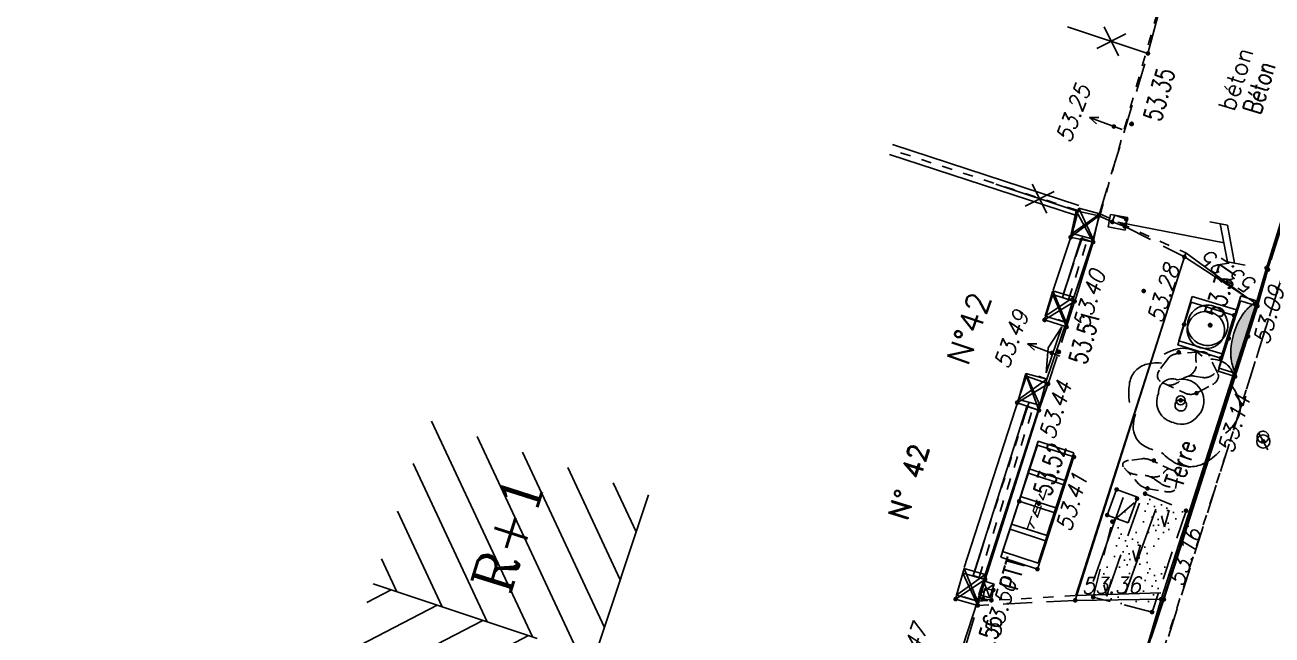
# Model space of a CAD drawing. Extents: x 661843 to 662062, y 6866352 to 6866909.
# Drawn here: x 661987.24 to 662008.86, y 6866842.13 to 6866852.71 of the extents above; entities that cross this region are included whole.
import ezdxf
from ezdxf.enums import TextEntityAlignment as Align

# ---------------------------------------------------------------- set-up
doc = ezdxf.new("R2010")
doc.units = 0
for name, pattern in [('CACHE', [0.375, 0.25, -0.125]), ('CONTINU', [0]), ('DISCONTINU', [0.75, 0.5, -0.25]), ('GRILLE', [0.4, 0.2, -0.2]), ('JSI_TCO', [1, 0.5, 0.5]), ('JSI_TCO2', [1, 0.5, 0.5]), ('JSI_TIC', [0.2, 0.08, 0.01, -0.1, 0.01])]:
    doc.linetypes.add(name, pattern=pattern)
doc.layers.get('0').update_dxf_attribs({"linetype": 'CONTINUOUS'})
for name, color, linetype in [('ALTI', 140, 'CONTINUOUS'), ('BATI', 6, 'CONTINUOUS'), ('BORDURE', 7, 'CONTINU'), ('GEO_AEP_S', 4, 'CONTINUOUS'), ('GEO_ALTI-PIC', 7, 'CONTINUOUS'), ('GEO_ALTI-PIC_REGARDS', 5, 'CONTINUOUS'), ('GEO_ALTI-PIC_SEUILS', 1, 'CONTINUOUS'), ('GEO_ALTICOT', 7, 'CONTINUOUS'), ('GEO_ARBRES', 3, 'CONTINUOUS'), ('GEO_BATI_NUMERO', 7, 'CONTINUOUS'), ('GEO_BATI_S', 44, 'CONTINUOUS'), ('GEO_BORDURE', 7, 'CONTINUOUS'), ('GEO_CHANGE_REVET', 252, 'DISCONTINU'), ('GEO_CHANGE_REVET_TEXTE', 252, 'CONTINUOUS'), ('GEO_CLOTURE', 7, 'CONTINUOUS'), ('GEO_CLOTURE_S', 7, 'CONTINUOUS'), ('GEO_DALLE', 7, 'CONTINUOUS'), ('GEO_DIVERS', 7, 'CONTINUOUS'), ('GEO_ENTREE', 7, 'DISCONTINU'), ('GEO_EP_S', 5, 'CONTINUOUS'), ('GEO_HAIE_BORD', 3, 'DISCONTINU'), ('GEO_HAIE_S', 3, 'CONTINUOUS'), ('GEO_MUR', 1, 'CONTINUOUS'), ('GEO_MUR_S', 7, 'CONTINUOUS'), ('GEO_REGARD', 7, 'CONTINUOUS'), ('GEO_ROCHER', 252, 'CACHE'), ('GEO_TEL_S', 6, 'CONTINUOUS'), ('GEO_TROTTOIR_BAS', 7, 'CONTINUOUS'), ('GEO_TROTTOIR_BATEAU', 7, 'DISCONTINU'), ('GEO_TROTTOIR_HAUT', 252, 'CONTINUOUS'), ('HACHURE', 7, 'CONTINUOUS'), ('LIMITE', 7, 'CONTINUOUS'), ('OBJASS', 22, 'CONTINUOUS'), ('OBJEAU', 4, 'CONTINUOUS'), ('OBJEDF', 240, 'CONTINUOUS'), ('OBJTELECOM', 3, 'CONTINUOUS'), ('TEXTE', 7, 'CONTINUOUS'), ('VEGETATION', 3, 'CONTINUOUS'), ('VOIRIE', 7, 'CONTINUOUS')]:
    doc.layers.add(name, color=color, linetype=linetype)
doc.styles.add('5-2', font='romand.shx', dxfattribs={"height": 0.35})
doc.styles.add('7-2', font='romanc.shx', dxfattribs={"height": 0.7})
doc.styles.add('ROMANS', font='romans.shx', dxfattribs={"width": 0.95, "oblique": 13.5, "height": 5})
doc.styles.get("Standard").update_dxf_attribs({"font": 'romans.shx'})
doc.linetypes.add('JSI_HAIED', pattern='A,0.48,0.06,-0.1,[138,jsi_form.shx,S=0.05,R=0,X=-0.1,Y=0],0.06', length=0.7)
doc.linetypes.add('JSI_HAIEG', pattern='A,0.48,0.06,-0.1,[137,jsi_form.shx,S=0.05,R=0,X=-0.1,Y=0],0.06', length=0.7)
doc.linetypes.add('JSI_MUD', pattern='A,0.0001,[130,jsi_form.shx,S=0.5,R=0,X=0.875,Y=0],-0.75', length=0.7501)
doc.linetypes.add('JSI_MUG', pattern='A,0.0001,[130,jsi_form.shx,S=0.5,R=0,X=-0.125,Y=0],-0.75', length=0.7501)

# ---------------------------------------------------------------- blocks, each defined once
blk = doc.blocks.new('PTTOPO')
at = {"color": 0, "const_width": 0.04}
blk.add_lwpolyline([(0, 0.02, 1), (0, -0.02, 1)], format="xyb", close=True, dxfattribs=at)
at = {"color": 0}
blk.add_point((0, 0), dxfattribs=at)
at = {"layer": 'GEO_ALTICOT', "style": 'ROMANS', "oblique": 13.5, "width": 0.95}
blk.add_attdef('ALT', text='', height=0.28, dxfattribs=at).set_placement((0.1, -0.1), align=Align.TOP_LEFT)
blk = doc.blocks.new('P361')
for p, q in [((0, 0.999), (0.999, 0)), ((0, 0), (0.999, 0.999))]:
    blk.add_line(p, q)
at = {"flags": 128}
blk.add_lwpolyline([(0.999, 0), (0.999, 0.999), (0, 0.999), (0, 0)], close=True, dxfattribs=at)
blk = doc.blocks.new('P350', base_point=(55.25, 52.5))
for p, q in [((56.249, 53.499), (55.25, 53.499)), ((55.25, 53.499), (55.25, 52.5)), ((56.249, 52.5), (56.249, 53.499)), ((55.25, 52.5), (56.249, 52.5))]:
    blk.add_line(p, q)
blk = doc.blocks.new('P384')
for p, q in [((0, 1), (0, 0)), ((0, 1), (1, 1)), ((0.25, 0), (0.25, 1)), ((0.5, 0), (0.5, 1)), ((0.75, 0), (0.75, 1)), ((1, 1), (1, 0)), ((0, 0), (1, 0))]:
    blk.add_line(p, q)
at = {"style": 'ROMANS', "oblique": 13.5, "width": 0.95}
blk.add_text('TEL', height=0.2, dxfattribs=at).set_placement((0.254, 0.413))
blk = doc.blocks.new('P210')
at = {"layer": 'GEO_ROCHER', "linetype": 'CACHE'}
for p, q in [((0.525, 0.474), (0.088, 0.169)), ((0.968, 0.21), (0.804, 0.429)), ((0.818, -0.346), (0.987, 0.048)), ((0.001, -0.021), (0.031, -0.315)), ((0.371, -0.082), (0.266, -0.205)), ((0.215, -0.475), (0.649, -0.462))]:
    blk.add_line(p, q, dxfattribs=at)
for centre, radius, start, end in [((0.642, 0.308), 0.203, 36.7123, 124.9313), ((0.594, 0.275), 0.215, 144.1733, 206.9533), ((0.206, 0), 0.206, 124.9313, 185.91), ((0.193, 0.071), 0.235, 319.4796, 26.9533), ((0.667, 0.041), 0.252, 188.1633, 262.2943), ((0.837, 0.112), 0.163, 336.8774, 36.7123), ((0.41, -0.328), 0.189, 139.4796, 230.284), ((0.559, -0.761), 0.557, 59.0334, 82.2943), ((0.209, -0.296), 0.179, 185.91, 271.7277), ((0.643, -0.271), 0.191, 271.7277, 336.8774)]:
    blk.add_arc(centre, radius, start, end, dxfattribs=at)
blk = doc.blocks.new('P401')
blk.add_circle((0, 0), 0.1062)
for centre, radius, start, end in [((-0.054, 0.054), 0.4878, 83.66, 186.35), ((0.108, 0.2322), 0.3258, 357.14, 109.34), ((-0.0972, -0.054), 0.4464, 173.05, 254.63), ((0, -0.0378), 0.5004, 244.27, 30.44)]:
    blk.add_arc(centre, radius, start, end)
blk = doc.blocks.new('P014', base_point=(17.75, 43.5))
for p, q in [((17.709, 43.699), (17.75, 43.799)), ((17.75, 43.399), (17.75, 43.799)), ((17.75, 43.799), (17.789, 43.699))]:
    blk.add_line(p, q)
blk = doc.blocks.new('P358', base_point=(55.25, 42))
for p, q in [((56.249, 42.999), (55.25, 42.999)), ((55.25, 42.999), (55.25, 42)), ((56.249, 42), (56.249, 42.999)), ((55.25, 42), (56.249, 42))]:
    blk.add_line(p, q)
blk.add_arc((55.75, 41), 1.077, 68.2, 111.81)
blk = doc.blocks.new('P349')
at = {"flags": 128}
blk.add_lwpolyline([(0.999, 0), (0.999, 0.999), (0, 0.999), (0, 0)], close=True, dxfattribs=at)
blk.add_circle((0.5, 0.5), 0.416)
blk = doc.blocks.new('P091', base_point=(30.25, 66))
blk.add_line((30.326, 66.076), (30.172, 65.922))
blk.add_circle((30.25, 66), 0.076)
blk = doc.blocks.new('GEOCROIX')
at = {"color": 0, "linetype": 'BYBLOCK'}
for p, q in [((-0.5, 0.5), (0.5, -0.5)), ((-0.5, -0.5), (0.5, 0.5))]:
    blk.add_line(p, q, dxfattribs=at)
blk = doc.blocks.new('$B_200')
at = {"color": 0, "linetype": 'BYBLOCK', "flags": 128}
for points in [[(0, -0.5, -0.414214), (-0.5, 0, -0.414214), (0, 0.5)], [(0, -0.5, 0.414214), (0.5, 0, 0.414214), (0, 0.5)]]:
    blk.add_lwpolyline(points, format="xyb", dxfattribs=at)
blk = doc.blocks.new('$B_220')
at = {"color": 0, "linetype": 'BYBLOCK', "flags": 128}
for points in [[(0.297, 0.272, 0.039633), (0.273, 0.344, 0.053426), (0.241, 0.401, 0.147584), (0.154, 0.47, 0.071882), (0.099, 0.483, 0.058066), (0.036, 0.48, 0.043501), (-0.035, 0.463, 0.032041), (-0.113, 0.431)], [(-0.195, 0.351, 0.077685), (-0.303, 0.336, 0.115926), (-0.379, 0.292, 0.119307), (-0.426, 0.217, 0.082378), (-0.441, 0.113)], [(0.461, -0.046, 0.087593), (0.487, 0.033, 0.096392), (0.482, 0.113, 0.080457), (0.446, 0.192, 0.056881), (0.379, 0.272)], [(-0.441, 0.033, 0.03619), (-0.474, -0.044, 0.046233), (-0.492, -0.116, 0.121403), (-0.482, -0.245, 0.119181), (-0.41, -0.354, 0.044648), (-0.351, -0.401, 0.034835), (-0.277, -0.443)], [(0.379, -0.364, 0.076898), (0.431, -0.319, 0.090424), (0.461, -0.265, 0.083207), (0.472, -0.2, 0.062964), (0.461, -0.126)], [(-0.113, -0.443, 0.078382), (0.005, -0.498, 0.113914), (0.113, -0.503, 0.115194), (0.21, -0.458, 0.080222), (0.297, -0.364)]]:
    blk.add_lwpolyline(points, format="xyb", dxfattribs=at)
blk = doc.blocks.new('$B_030')
at = {"color": 0, "linetype": 'BYBLOCK', "flags": 128}
for points in [[(0, 0), (0, 1)], [(0, 1), (1, 1)], [(0, 1), (1, 0)], [(0, 0), (1, 1)], [(1, 0), (1, 1)], [(0, 0), (1, 0)]]:
    blk.add_lwpolyline(points, dxfattribs=at)
blk = doc.blocks.new('$B_001')
at = {"color": 0, "linetype": 'BYBLOCK', "flags": 128}
for points in [[(0, 0), (0, 1)], [(0, 1), (1, 1)], [(1, 0), (1, 1)], [(0, 0), (1, 0)]]:
    blk.add_lwpolyline(points, dxfattribs=at)
blk = doc.blocks.new('$B_137')
at = {"color": 0, "linetype": 'BYBLOCK', "flags": 128}
for points in [[(-0.156, 0.875), (0.156, 1), (0.156, 1.156)], [(-0.156, 0.781), (-0.156, 0.938), (0.156, 1.062)], [(0, 0), (0, 0.938)]]:
    blk.add_lwpolyline(points, dxfattribs=at)
blk.add_lwpolyline([(-0.055, -0.075), (0.055, -0.075), (0.055, 0.075), (-0.055, 0.075)], close=True)
blk = doc.blocks.new('$B_022')
at = {"linetype": 'CONTINUOUS'}
blk.add_hatch(color=0, dxfattribs=at).paths.add_polyline_path([(0, 0, -0.003152), (0.012, 0.046, -0.003339), (0.024, 0.091, -0.003542), (0.036, 0.134, -0.003763), (0.049, 0.176, -0.004003), (0.062, 0.216, -0.004264), (0.075, 0.255, -0.004549), (0.088, 0.292, -0.00486), (0.102, 0.328, -0.005201), (0.115, 0.363, -0.005573), (0.129, 0.396, -0.005981), (0.144, 0.427, -0.006428), (0.158, 0.457, -0.006917), (0.173, 0.486, -0.007452), (0.188, 0.513, -0.008037), (0.203, 0.538, -0.008675), (0.219, 0.562, -0.009368), (0.234, 0.585, -0.010119), (0.25, 0.606, -0.010926), (0.267, 0.626, -0.011786), (0.283, 0.645, -0.012694), (0.3, 0.661, -0.013638), (0.317, 0.677, -0.0146), (0.334, 0.691, -0.015558), (0.352, 0.703, -0.016481), (0.369, 0.714, -0.017333), (0.387, 0.724, -0.018074), (0.405, 0.732, -0.018665), (0.424, 0.738, -0.038382), (0.461, 0.747, -0.038235), (0.5, 0.75, -0.038235), (0.539, 0.747, -0.038382), (0.576, 0.738, -0.018665), (0.595, 0.732, -0.018074), (0.613, 0.724, -0.017333), (0.631, 0.714, -0.016481), (0.648, 0.703, -0.015558), (0.666, 0.691, -0.0146), (0.683, 0.677, -0.013638), (0.7, 0.661, -0.012694), (0.717, 0.645, -0.011786), (0.733, 0.626, -0.010926), (0.75, 0.606, -0.010119), (0.766, 0.585, -0.009368), (0.781, 0.562, -0.008675), (0.797, 0.538, -0.008037), (0.812, 0.513, -0.007452), (0.827, 0.486, -0.006917), (0.842, 0.457, -0.006428), (0.856, 0.427, -0.005981), (0.871, 0.396, -0.005573), (0.885, 0.363, -0.005201), (0.898, 0.328, -0.00486), (0.912, 0.292, -0.004549), (0.925, 0.255, -0.004264), (0.938, 0.216, -0.004003), (0.951, 0.176, -0.003763), (0.964, 0.134, -0.003542), (0.976, 0.091, -0.003339), (0.988, 0.046, -0.003152), (1, 0)])
at = {"color": 0, "linetype": 'BYBLOCK', "flags": 128}
for points in [[(0, 0), (0, 1)], [(0, 1), (1, 1)], [(1, 0), (1, 1)]]:
    blk.add_lwpolyline(points, dxfattribs=at)
blk.add_lwpolyline([(0, 0, -0.03104), (0.102, 0.328, -0.02309), (0.158, 0.457, -0.030952), (0.219, 0.562, -0.042061), (0.283, 0.645, -0.056471), (0.352, 0.703, -0.151134), (0.5, 0.75, -0.151134), (0.648, 0.703, -0.056471), (0.717, 0.645, -0.042061), (0.781, 0.562, -0.030952), (0.842, 0.457, -0.02309), (0.898, 0.328, -0.03104), (1, 0)], format="xyb", close=True, dxfattribs=at)
blk = doc.blocks.new('$B_020')
at = {"color": 0, "linetype": 'BYBLOCK', "flags": 128}
for points in [[(0, 0), (0, 1)], [(0, 1), (1, 1)], [(1, 0), (1, 1)], [(0, 0), (1, 0)]]:
    blk.add_lwpolyline(points, dxfattribs=at)
for points in [[(0.5, 0.0625, -0.4142136), (0.0625, 0.5, -0.4142136), (0.5, 0.9375)], [(0.5, 0.0625, 0.4142136), (0.9375, 0.5, 0.4142136), (0.5, 0.9375)]]:
    blk.add_lwpolyline(points, format="xyb", dxfattribs=at)
blk = doc.blocks.new('$B_028')
at = {"color": 0, "linetype": 'BYBLOCK', "flags": 128}
for points in [[(0, 0.5), (0, -0.5), (0.0938, -0.0625)], [(-0.5, -0.5), (-0.5, 0)], [(0.5, 0), (0.5, -0.5)], [(-0.0937, -0.0625), (0, -0.5)], [(-0.5, -0.5), (0.5, -0.5)]]:
    blk.add_lwpolyline(points, dxfattribs=at)
blk = doc.blocks.new('$B_027')
at = {"color": 0, "linetype": 'BYBLOCK', "flags": 128}
for points in [[(-0.5, -0.5), (0.5, -0.5), (0.5, -0.188)], [(-0.5, -0.5), (-0.5, -0.188)]]:
    blk.add_lwpolyline(points, dxfattribs=at)
blk.add_lwpolyline([(-0.406, -0.406), (0.406, -0.406), (0, -0.188)], close=True, dxfattribs=at)
blk = doc.blocks.new('$B_210')
at = {"linetype": 'CONTINUOUS'}
blk.add_hatch(color=0, dxfattribs=at).paths.add_polyline_path([(0, -0.5, -1), (0, 0.5, -1)])
at = {"color": 0, "linetype": 'BYBLOCK', "flags": 128}
blk.add_lwpolyline([(0, -0.5, -1), (0, 0.5, -1)], format="xyb", close=True, dxfattribs=at)

msp = doc.modelspace()

# ---------------------------------------------------------------- hatches: boundary and pattern name
at = {"layer": 'GEO_HAIE_S'}
h = msp.add_hatch(dxfattribs=at)
h.set_pattern_fill('BROUSS', color=256, scale=0.2, style=0)
h.set_pattern_definition([(74.475889, (0, 0), (-0.5000000001, 1.80000000067), [0.3, -1.56815417]), (74.475889, (0.5, 0.6), (-0.5000000001, 1.80000000067), [0.3, -1.56815417]), (74.475889, (1, 1.2), (-0.5000000001, 1.80000000067), [0.3, -1.56815417]), (105.524111, (0, 0), (-1.00000000041, 5e-11), [0.2, -1.66815417]), (105.524111, (0.5, 0.6), (-1.00000000041, 5e-11), [0.2, -1.66815417]), (105.524111, (1, 1.2), (-1.00000000041, 5e-11), [0.2, -1.66815417]), (0, (0.0604, 0.0645), (0.5, 0.6), [0, -1]), (0, (0.19574, 0.1429), (0.5, 0.6), [0, -1]), (0, (0.1562, 0.2507), (0.5, 0.6), [0, -1]), (0, (0.3103, 0.2654), (0.5, 0.6), [0, -1]), (0, (0.21864, 0.5055), (0.5, 0.6), [0, -1]), (0, (0.0491, 0.28726), (0.5, 0.6), [0, -1]), (0, (0.0375, 0.3291), (0.5, 0.6), [0, -1]), (0, (0.0042, 0.5055), (0.5, 0.6), [0, -1]), (0, (-0.1041, 0.0351), (0.5, 0.6), [0, -1]), (0, (-0.1145, 0.1331), (0.5, 0.6), [0, -1]), (0, (-0.1957, 0.0253), (0.5, 0.6), [0, -1]), (0, (-0.21654, 0.1723), (0.5, 0.6), [0, -1]), (0, (-0.1499, 0.2654), (0.5, 0.6), [0, -1]), (0, (-0.177, 0.3585), (0.5, 0.6), [0, -1]), (0, (-0.2561, 0.4761), (0.5, 0.6), [0, -1]), (0, (-0.0541, 0.3878), (0.5, 0.6), [0, -1]), (0, (-0.3373, 0.2752), (0.5, 0.6), [0, -1]), (0, (-0.36646, 0.089), (0.5, 0.6), [0, -1]), (0, (-0.1498, -0.05796), (0.5, 0.6), [0, -1]), (0, (-0.0208, -0.09716), (0.5, 0.6), [0, -1]), (0, (-0.10826, -0.20494), (0.5, 0.6), [0, -1]), (0, (0.2103, -0.19514), (0.5, 0.6), [0, -1]), (0, (0.0729, -0.04326), (0.5, 0.6), [0, -1]), (0, (0.19574, -0.01386), (0.5, 0.6), [0, -1])])
h.paths.add_polyline_path([(662005.761, 6866842.785), (662006.094, 6866844.095), (662006.662, 6866844.579), (662007.372, 6866844.283), (662006.783, 6866842.525)])
at = {"layer": 'HACHURE'}
h = msp.add_hatch(dxfattribs=at)
h.set_pattern_fill('_USER', color=256, scale=0.6, angle=115.0337, style=0, pattern_type=0)
h.set_pattern_definition([(115.03369383, (50261.49716, 6738626.0907), (-0.5436354612, -0.2538906957), [])])
h.paths.add_polyline_path([(661997.104, 6866841.711), (661998.052, 6866844.557), (661994.224, 6866845.861), (661993.277, 6866843.015), (661996.123, 6866842.067)])
h = msp.add_hatch(dxfattribs=at)
h.set_pattern_fill('_USER', color=256, scale=0.6, angle=207.419, style=0, pattern_type=0)
h.set_pattern_definition([(207.41896472, (50261.49716, 6738626.0907), (0.2762961742, -0.5325978071), [])])
h.paths.add_polyline_path([(661987.238, 6866825.045), (661993.277, 6866843.015), (661996.123, 6866842.067), (661991.594, 6866828.46), (661990.233, 6866824.612), (661990.043, 6866824.075)])

# ---------------------------------------------------------------- linework, layer by layer
at = {"layer": 'BATI', "linetype": 'JSI_TCO2', "ltscale": 2, "elevation": 57.333, "flags": 128}
for points in [[(661997.104, 6866841.711), (661998.052, 6866844.557)], [(661993.277, 6866843.015), (661996.123, 6866842.067)]]:
    msp.add_lwpolyline(points, dxfattribs=at)
at = {"layer": 'BORDURE', "linetype": 'JSI_TCO', "ltscale": 2, "elevation": 57.333, "flags": 128}
for points in [[(661995.958, 6866807.887), (662005.734, 6866838.844), (662008.226, 6866846.67), (662010.896, 6866855.209), (662018.944, 6866880.767), (662026.904, 6866905.856)], [(662005.461, 6866842.811), (662007.366, 6866848.754), (662008.41, 6866847.993)], [(662005.461, 6866842.811), (662006.933, 6866842.858)]]:
    msp.add_lwpolyline(points, dxfattribs=at)
at = {"layer": 'GEO_BORDURE'}
msp.add_polyline3d([(662008.586, 6866847.875, 53.245), (662007.343, 6866848.685, 53.276), (662005.45, 6866842.729, 53.357), (662006.94, 6866842.748, 53.324)], dxfattribs=at)
at = {"layer": 'GEO_CHANGE_REVET'}
for points in [[(662023.086, 6866892.903, 52.663), (662019.468, 6866881.457, 52.781), (662016.691, 6866872.593, 52.867), (662012.998, 6866860.928, 53.004), (662009.927, 6866851.162, 53.095), (662006.539, 6866840.426, 53.237), (662003.947, 6866832.234, 53.341), (662000.666, 6866821.821, 53.457), (661997.257, 6866811.051, 53.582), (661994.332, 6866801.741, 53.688), (661991.206, 6866791.787, 53.782)], [(662005.859, 6866849.401, 53.306), (662006.092, 6866849.292, 53.319)], [(662006.31, 6866849.214, 53.303), (662007.343, 6866848.685, 53.276)], [(662005.45, 6866842.729, 53.357), (662003.761, 6866842.641, 53.481)]]:
    msp.add_polyline3d(points, dxfattribs=at)
at = {"layer": 'GEO_CLOTURE', "flags": 128}
msp.add_lwpolyline([(662005.317, 6866852.679), (662006.711, 6866852.215)], dxfattribs=at)
at = {"layer": 'GEO_CLOTURE', "elevation": 0.134, "flags": 128}
msp.add_lwpolyline([(662004.074, 6866849.948), (662005.468, 6866849.483)], dxfattribs=at)
at = {"layer": 'GEO_CLOTURE'}
msp.add_polyline3d([(662006.711, 6866852.215, 53.279), (662006.882, 6866852.86, 53.278)], dxfattribs=at)
at = {"layer": 'GEO_DALLE'}
msp.add_polyline3d([(662006.092, 6866849.292, 53.319), (662006.31, 6866849.214, 53.303), (662006.353, 6866849.334, 53.307), (662006.136, 6866849.412, 53.315)], close=True, dxfattribs=at)
at = {"layer": 'GEO_ENTREE'}
for points in [[(662005.859, 6866849.401, 53.306), (662006.711, 6866852.215, 53.279)], [(662004.981, 6866846.485, 53.439), (662005.3, 6866847.471, 53.491)], [(662003.112, 6866840.52, 53.469), (662003.761, 6866842.641, 53.481)]]:
    msp.add_polyline3d(points, dxfattribs=at)
at = {"layer": 'GEO_HAIE_BORD'}
msp.add_polyline3d([(662005.761, 6866842.785, 53.357), (662006.094, 6866844.095, 53.27), (662006.662, 6866844.579, 53.216), (662007.372, 6866844.283, 53.165), (662006.783, 6866842.525, 53.329)], close=True, dxfattribs=at)
at = {"layer": 'GEO_MUR'}
for p, q in [((662005.762, 6866848.943, 53.402), (662005.552, 6866849.009, 53.402)), ((662005.441, 6866847.915, 53.402), (662005.231, 6866847.981, 53.402)), ((662004.821, 6866846.025, 53.496), (662004.611, 6866846.092, 53.496)), ((662003.888, 6866843.093, 53.496), (662003.679, 6866843.16, 53.496))]:
    msp.add_line(p, q, dxfattribs=at)
at = {"layer": 'GEO_MUR', "flags": 128}
for points, elevation in [([(662005.231, 6866847.981), (662005.552, 6866849.009)], 53.402), ([(662003.679, 6866843.16), (662004.611, 6866846.092)], 53.496)]:
    msp.add_lwpolyline(points, dxfattribs=dict(at, elevation=elevation))
at = {"layer": 'GEO_MUR'}
for points in [[(662005.441, 6866847.915, 53.402), (662005.762, 6866848.943, 53.413)], [(662003.888, 6866843.093, 53.496), (662004.821, 6866846.025, 53.454)]]:
    msp.add_polyline3d(points, dxfattribs=at)
at = {"layer": 'GEO_MUR_S', "linetype": 'GRILLE', "flags": 128}
for points, elevation in [([(662005.336, 6866847.948), (662005.657, 6866848.976)], 53.402), ([(662003.784, 6866843.127), (662004.716, 6866846.058)], 53.496)]:
    msp.add_lwpolyline(points, dxfattribs=dict(at, elevation=elevation))
at = {"layer": 'GEO_TROTTOIR_BAS'}
msp.add_polyline3d([(662008.793, 6866848.465, 53.093), (662008.61, 6866847.834, 53.105), (662008.222, 6866846.61, 53.138), (662006.988, 6866842.745, 53.19), (662006.767, 6866842.079, 53.194)], dxfattribs=at)
at = {"layer": 'GEO_TROTTOIR_BATEAU'}
msp.add_polyline3d([(662010.646, 6866854.329, 53.063), (662009.669, 6866851.264, 53.084), (662008.793, 6866848.465, 53.093)], dxfattribs=at)
at = {"layer": 'GEO_TROTTOIR_HAUT'}
msp.add_polyline3d([(662010.625, 6866854.346, 53.11), (662009.626, 6866851.261, 53.143), (662008.768, 6866848.493, 53.167), (662008.586, 6866847.875, 53.245), (662006.94, 6866842.748, 53.324), (662006.743, 6866842.084, 53.245), (662006.265, 6866840.533, 53.262), (662005.962, 6866839.542, 53.255), (662005.681, 6866838.736, 53.367), (662003.671, 6866832.311, 53.445), (662001.454, 6866825.335, 53.523), (662001.244, 6866824.668, 53.442), (662000.402, 6866821.971, 53.471), (662000.105, 6866821.12, 53.559), (661999.773, 6866820.008, 53.584), (661999.576, 6866819.359, 53.507), (661997.186, 6866811.936, 53.599), (661997.049, 6866811.358, 53.658), (661994.048, 6866801.844, 53.788), (661992.951, 6866798.334, 53.828), (661992.754, 6866797.703, 53.738), (661991.977, 6866795.196, 53.76), (661991.708, 6866794.401, 53.871), (661990.949, 6866791.936, 53.91)], dxfattribs=at)
at = {"layer": 'LIMITE', "linetype": 'JSI_MUG', "ltscale": 0.18}
msp.add_line((662005.483, 6866849.494, 110.686), (662005.312, 6866849.55, 110.669), dxfattribs=at)
at = {"layer": 'LIMITE', "linetype": 'JSI_MUD', "ltscale": 0.38}
for p, q in [((662005.462, 6866848.694, 110.789), (662005.582, 6866849.054, 110.777)), ((662004.537, 6866845.811, 110.867), (662004.654, 6866846.172, 110.861))]:
    msp.add_line(p, q, dxfattribs=at)
at = {"layer": 'LIMITE', "linetype": 'JSI_MUG', "ltscale": 0.38}
for p, q in [((662005.246, 6866848.049, 110.811), (662005.366, 6866848.409, 110.799)), ((662003.707, 6866843.238, 110.908), (662003.824, 6866843.6, 110.902))]:
    msp.add_line(p, q, dxfattribs=at)
at = {"layer": 'LIMITE', "linetype": 'JSI_TCO', "ltscale": 2, "elevation": 57.333, "flags": 128}
for points in [[(662005.455, 6866849.408), (662002.228, 6866850.462)], [(662005.511, 6866849.58), (662002.284, 6866850.633)], [(662005.066, 6866848.109), (662005.402, 6866849.114)], [(662005.426, 6866847.988), (662005.762, 6866848.994)], [(662003.526, 6866843.296), (662004.473, 6866846.231)], [(662003.888, 6866843.18), (662004.835, 6866846.114)]]:
    msp.add_lwpolyline(points, dxfattribs=at)
at = {"layer": 'LIMITE', "linetype": 'JSI_TIC', "ltscale": 2, "elevation": 57.333, "flags": 128}
for points in [[(662005.483, 6866849.494), (662002.256, 6866850.547)], [(662005.246, 6866848.049), (662005.582, 6866849.054)], [(662003.707, 6866843.238), (662004.654, 6866846.172)]]:
    msp.add_lwpolyline(points, dxfattribs=at)
at = {"layer": 'VEGETATION', "linetype": 'JSI_MUG', "ltscale": 0.6}
msp.add_line((662006.564, 6866844.412, 110.742), (662006.362, 6866843.847, 110.729), dxfattribs=at)
at = {"layer": 'VEGETATION', "linetype": 'JSI_MUD', "ltscale": 0.6}
msp.add_line((662006.244, 6866843.519, 110.722), (662006.042, 6866842.954, 110.709), dxfattribs=at)
at = {"layer": 'VEGETATION', "linetype": 'JSI_HAIED', "ltscale": 2, "elevation": 57.333, "flags": 128}
msp.add_lwpolyline([(662006.282, 6866844.513), (662005.759, 6866843.055)], dxfattribs=at)
at = {"layer": 'VEGETATION', "linetype": 'JSI_HAIEG', "ltscale": 2, "elevation": 57.333, "flags": 128}
msp.add_lwpolyline([(662006.847, 6866844.311), (662006.324, 6866842.853)], dxfattribs=at)
at = {"layer": 'VOIRIE', "linetype": 'JSI_TIC', "ltscale": 2, "elevation": 57.333, "flags": 128}
for points in [[(661996.215, 6866807.805), (662005.992, 6866838.762), (662008.483, 6866846.589), (662011.154, 6866855.129), (662019.201, 6866880.685), (662027.176, 6866905.82)], [(662005.887, 6866849.441), (662006.88, 6866852.942)], [(662005.879, 6866849.431), (662007.366, 6866848.754)], [(662003.755, 6866842.715), (662005.461, 6866842.811)]]:
    msp.add_lwpolyline(points, dxfattribs=at)

# ---------------------------------------------------------------- block references
at = {"layer": 'ALTI', "linetype": 'CONTINUOUS'}
for p, xscale, yscale, rotation in [((662006.428, 6866850.992, 57.333), 0.0599999997805388, 0.0599999997805388, 74.16028482973441), ((662007.791, 6866847.501, 57.333), 0.0600000004473408, 0.0600000004473408, 72.63625544162883), ((662008.444, 6866847.307, 57.333), 0.0600000004473408, 0.0600000004473408, 72.63625544162883), ((662005.164, 6866847.038, 57.333), 0.060000000011145, 0.060000000011145, 3.203442634287805), ((662004.82, 6866844.411, 57.333), 0.0599999998734953, 0.0599999998734953, 72.11229140738993)]:
    msp.add_blockref('$B_210', p, dxfattribs=dict(at, xscale=xscale, yscale=yscale, rotation=rotation))
at = {"layer": 'GEO_AEP_S', "xscale": 1.500000000352685, "yscale": 1.500000000352685, "zscale": 1.500000000352685, "rotation": 72.90000000290615}
msp.add_blockref('P091', (662008.712, 6866845.485, 53.19), dxfattribs=at)
at = {"layer": 'GEO_ALTI-PIC'}
for p in [(662006.711, 6866852.215, 53.279), (662005.859, 6866849.401, 53.306), (662006.335, 6866849.34, 53.305), (662006.092, 6866849.292, 53.319), (662006.31, 6866849.214, 53.303), (662005.37, 6866849.026, 53.413), (662005.762, 6866848.943, 53.413), (662008.768, 6866848.493, 53.167), (662006.638, 6866848.094, 53.323), (662008.61, 6866847.834, 53.105), (662004.919, 6866847.592, 53.491), (662005.3, 6866847.471, 53.491), (662008.112, 6866847.273, 53.276), (662007.245, 6866847.031, 53.276), (662007.553, 6866846.323, 53.246), (662004.443, 6866846.157, 53.454), (662007.28, 6866846.198, 53.226), (662004.821, 6866846.025, 53.454), (662008.712, 6866845.485, 53.19), (662006.813, 6866845.154, 53.247), (662006.169, 6866844.652, 53.297), (662006.662, 6866844.579, 53.216), (662006.703, 6866844.67, 53.225), (662004.48, 6866844.448, 53.451), (662006.522, 6866844.494, 53.323), (662006.005, 6866844.208, 53.314), (662006.094, 6866844.095, 53.27), (662004.795, 6866843.27, 53.411), (662004.03, 6866842.908, 53.446), (662003.376, 6866842.75, 53.481), (662003.761, 6866842.641, 53.481), (662003.85, 6866842.757, 53.441), (662003.997, 6866842.73, 53.441), (662005.761, 6866842.785, 53.357), (662006.94, 6866842.748, 53.324), (662006.988, 6866842.745, 53.19), (662006.783, 6866842.525, 53.329)]:
    msp.add_blockref('PTTOPO', p, dxfattribs=at)
ref = msp.add_blockref('PTTOPO', (662007.343, 6866848.685, 53.276), dxfattribs=at)
ref.add_attrib('ALT', '53.28', dxfattribs={"layer": 'GEO_ALTICOT', "height": 0.28, "rotation": 72.3615, "style": 'ROMANS', "oblique": 13.5, "width": 0.95}).set_placement((662006.689, 6866847.606, 53.276), align=Align.TOP_LEFT)
ref = msp.add_blockref('PTTOPO', (662008.586, 6866847.875, 53.245), dxfattribs=at)
ref.add_attrib('ALT', '53.25', dxfattribs={"layer": 'GEO_ALTICOT', "height": 0.28, "rotation": 146.9088, "style": 'ROMANS', "oblique": 13.5, "width": 0.95}).set_placement((662008.47, 6866848.015, 53.245), align=Align.TOP_LEFT)
ref = msp.add_blockref('PTTOPO', (662008.793, 6866848.465, 53.093), dxfattribs=at)
ref.add_attrib('ALT', '53.09', dxfattribs={"layer": 'GEO_ALTICOT', "height": 0.28, "rotation": 73.8508, "style": 'ROMANS', "oblique": 13.5, "width": 0.95}).set_placement((662008.53, 6866847.221, 53.093), align=Align.TOP_LEFT)
ref = msp.add_blockref('PTTOPO', (662005.441, 6866847.915, 53.402), dxfattribs=at)
ref.add_attrib('ALT', '53.40', dxfattribs={"layer": 'GEO_ALTICOT', "height": 0.28, "rotation": 72.6488, "style": 'ROMANS', "oblique": 13.5, "width": 0.95}).set_placement((662005.409, 6866847.506, 53.402), align=Align.TOP_LEFT)
ref = msp.add_blockref('PTTOPO', (662008.222, 6866846.61, 53.138), dxfattribs=at)
ref.add_attrib('ALT', '53.14', dxfattribs={"layer": 'GEO_ALTICOT', "height": 0.28, "rotation": 72.2952, "style": 'ROMANS', "oblique": 13.5, "width": 0.95}).set_placement((662007.917, 6866845.348, 53.138), align=Align.TOP_LEFT)
ref = msp.add_blockref('PTTOPO', (662004.981, 6866846.485, 53.439), dxfattribs=at)
ref.add_attrib('ALT', '53.44', dxfattribs={"layer": 'GEO_ALTICOT', "height": 0.28, "rotation": 72.0667, "style": 'ROMANS', "oblique": 13.5, "width": 0.95}).set_placement((662004.817, 6866845.583, 53.439), align=Align.TOP_LEFT)
ref = msp.add_blockref('PTTOPO', (662005.429, 6866845.216, 53.405), dxfattribs=at)
ref.add_attrib('ALT', '53.41', dxfattribs={"layer": 'GEO_ALTICOT', "height": 0.28, "rotation": 72.9, "style": 'ROMANS', "oblique": 13.5, "width": 0.95}).set_placement((662005.105, 6866843.985, 53.405), align=Align.TOP_LEFT)
ref = msp.add_blockref('PTTOPO', (662007.372, 6866844.283, 53.165), dxfattribs=at)
ref.add_attrib('ALT', '53.16', dxfattribs={"layer": 'GEO_ALTICOT', "height": 0.28, "rotation": 71.4856, "style": 'ROMANS', "oblique": 13.5, "width": 0.95}).set_placement((662007.053, 6866843.038, 53.165), align=Align.TOP_LEFT)
ref = msp.add_blockref('PTTOPO', (662003.888, 6866843.093, 53.496), dxfattribs=at)
ref.add_attrib('ALT', '53.50', dxfattribs={"layer": 'GEO_ALTICOT', "height": 0.28, "rotation": 72.3613, "style": 'ROMANS', "oblique": 13.5, "width": 0.95}).set_placement((662003.864, 6866842.157, 53.496), align=Align.TOP_LEFT)
ref = msp.add_blockref('PTTOPO', (662003.888, 6866843.093, 53.496), dxfattribs=at)
ref.add_attrib('ALT', '53.50', dxfattribs={"layer": 'GEO_ALTICOT', "height": 0.28, "rotation": 72.3613, "style": 'ROMANS', "oblique": 13.5, "width": 0.95}).set_placement((662003.864, 6866842.157, 53.496), align=Align.TOP_LEFT)
ref = msp.add_blockref('PTTOPO', (662005.45, 6866842.729, 53.357), dxfattribs=at)
ref.add_attrib('ALT', '53.36', dxfattribs={"layer": 'GEO_ALTICOT', "height": 0.28, "rotation": 0.7226, "style": 'ROMANS', "oblique": 13.5, "width": 0.95}).set_placement((662005.561, 6866843.123, 53.357), align=Align.TOP_LEFT)
at = {"layer": 'GEO_ALTI-PIC_REGARDS'}
for p in [(662008.204, 6866847.672, 53.266), (662007.338, 6866847.513, 53.308), (662007.977, 6866846.931, 53.291)]:
    msp.add_blockref('PTTOPO', p, dxfattribs=at)
at = {"layer": 'GEO_ALTI-PIC_SEUILS'}
ref = msp.add_blockref('PTTOPO', (662006.121, 6866850.947, 53.253), dxfattribs=at)
ref.add_attrib('ALT', '53.25', dxfattribs={"layer": 'GEO_ALTICOT', "height": 0.28, "rotation": 69.5576, "style": 'ROMANS', "oblique": 13.5, "width": 0.95}).set_placement((662005.105, 6866850.742, 53.253), align=Align.TOP_LEFT)
ref = msp.add_blockref('PTTOPO', (662005.044, 6866847.02, 53.489), dxfattribs=at)
ref.add_attrib('ALT', '53.49', dxfattribs={"layer": 'GEO_ALTICOT', "height": 0.28, "rotation": 69.4405, "style": 'ROMANS', "oblique": 13.5, "width": 0.95}).set_placement((662004.03, 6866846.822, 53.489), align=Align.TOP_LEFT)
ref = msp.add_blockref('PTTOPO', (662003.303, 6866841.609, 53.469), dxfattribs=at)
ref.add_attrib('ALT', '53.47', dxfattribs={"layer": 'GEO_ALTICOT', "height": 0.28, "rotation": 69.9572, "style": 'ROMANS', "oblique": 13.5, "width": 0.95}).set_placement((662002.285, 6866841.385, 53.469), align=Align.TOP_LEFT)
at = {"layer": 'GEO_ARBRES', "xscale": 0.7499999997312667, "yscale": 0.7499999997312667, "zscale": 0.7499999997312667, "rotation": 72.89999999244598}
msp.add_blockref('P401', (662007.28, 6866846.198, 53.226), dxfattribs=at)
at = {"layer": 'GEO_BATI_S'}
for p, xscale, yscale, rotation in [((662005.762, 6866848.943, 53.413), 0.4685297961677226, 0.3999644024297595, 78.06410563716192), ((662005.3, 6866847.471, 53.491), 0.4659205938746634, 0.3999778982251883, 72.43616614482376), ((662004.821, 6866846.025, 53.454), 0.4867198370189598, 0.4000027216970921, 70.78328592276486), ((662003.761, 6866842.641, 53.481), 0.4698580638442663, 0.4000236969441175, 74.24220582223153)]:
    msp.add_blockref('P361', p, dxfattribs=dict(at, xscale=xscale, yscale=yscale, rotation=rotation))
at = {"layer": 'GEO_CLOTURE_S', "xscale": 0.4000000001556671, "yscale": 0.4000000001556671, "zscale": 0.4000000001556671, "rotation": 341.5615519091344}
for p in [(662006.076, 6866852.426), (662004.833, 6866849.695)]:
    msp.add_blockref('GEOCROIX', p, dxfattribs=at)
at = {"layer": 'GEO_DIVERS'}
for p, xscale, yscale, rotation in [((662006.169, 6866844.652, 53.297), 0.4728025490099831, 0.3854219280183315, 249.6524517365117), ((662003.997, 6866842.73, 53.441), 0.1809426707742886, 0.149932848289609, 79.65267028814678)]:
    msp.add_blockref('P350', p, dxfattribs=dict(at, xscale=xscale, yscale=yscale, rotation=rotation))
at = {"layer": 'GEO_ENTREE'}
for p, xscale, yscale, zscale, rotation in [((662006.121, 6866850.947, 53.253), 1.500000000438998, 1.500000000438998, 1.500000000438998, 69.55758076650147), ((662005.044, 6866847.02, 53.489), 1.499999999758149, 1.499999999758149, 1.499999999758149, 69.4405152011338)]:
    msp.add_blockref('P014', p, dxfattribs=dict(at, xscale=xscale, yscale=yscale, zscale=zscale, rotation=rotation))
at = {"layer": 'GEO_EP_S', "xscale": 1.284306244681671, "yscale": 0.3053094474598765, "rotation": 72.4016633217857}
msp.add_blockref('P358', (662008.222, 6866846.61, 53.138), dxfattribs=at)
at = {"layer": 'GEO_REGARD', "xscale": 0.7752031791281342, "yscale": 0.7812468465417624, "rotation": 72.94182998477577}
msp.add_blockref('P349', (662007.977, 6866846.931, 53.291), dxfattribs=at)
at = {"layer": 'GEO_ROCHER'}
for p, xscale, rotation in [((662007.553, 6866846.323, 53.246), 0.7727750645898805, 113.4964962789138), ((662006.703, 6866844.67, 53.225), 0.4967548384191909, 77.19471145682041)]:
    msp.add_blockref('P210', p, dxfattribs=dict(at, xscale=xscale, rotation=rotation))
at = {"layer": 'GEO_TEL_S', "xscale": 2.046355052472855, "yscale": 0.6645106663927436, "rotation": 71.94577784586863}
msp.add_blockref('P384', (662004.795, 6866843.27, 53.411), dxfattribs=at)
at = {"layer": 'LIMITE', "linetype": 'CONTINUOUS'}
for name, p, xscale, yscale, rotation in [('$B_030', (662005.762, 6866848.994, 57.333), 0.4523666767690245, 0.3799999999072889, 75.04036277391906), ('$B_030', (662005.294, 6866847.55, 57.333), 0.4581161639628074, 0.3799999999072889, 73.30728649094527), ('$B_027', (662004.89, 6866847.138, 57.333), 1.040138337143263, 0.5000000000742785, 71.19549970272467), ('$B_030', (662004.835, 6866846.114, 57.333), 0.4676127136980771, 0.3799999999072889, 74.6238541531734), ('$B_030', (662003.755, 6866842.715, 57.333), 0.4829740880409335, 0.3799999999072889, 74.0151742982803), ('$B_028', (662003.174, 6866841.737, 57.333), 2.219519075863146, 0.5000000000742785, 71.96813228921897)]:
    msp.add_blockref(name, p, dxfattribs=dict(at, xscale=xscale, yscale=yscale, rotation=rotation))
at = {"layer": 'OBJASS', "linetype": 'CONTINUOUS'}
for name, p, xscale, yscale, rotation in [('$B_020', (662008.013, 6866847, 57.333), 0.7999756120749592, 0.7999999995604627, 73.08658068662527), ('$B_022', (662008.226, 6866846.67, 57.333), 1.307102035098108, 0.3000000004174739, 73.08465027504289)]:
    msp.add_blockref(name, p, dxfattribs=dict(at, xscale=xscale, yscale=yscale, rotation=rotation))
at = {"layer": 'OBJEAU', "linetype": 'CONTINUOUS', "xscale": 0.2000000002035958, "yscale": 0.2000000002035958, "rotation": 72.3405891730709}
msp.add_blockref('$B_200', (662008.705, 6866845.563, 57.333), dxfattribs=at)
at = {"layer": 'OBJEDF', "linetype": 'CONTINUOUS', "xscale": 2.0000000002058, "yscale": 2.0000000002058, "rotation": 259.0251928929477}
msp.add_blockref('$B_137', (662006.189, 6866849.287, 57.333), dxfattribs=at)
at = {"layer": 'OBJTELECOM', "linetype": 'CONTINUOUS'}
for name, p, xscale, yscale, rotation in [('$B_001', (662005.27, 6866844.81, 57.333), 0.5025040697975972, 0.6479000001545547, 72.11528626397441), ('$B_001', (662005.116, 6866844.331, 57.333), 0.5025339886179084, 0.6479000001545547, 72.10440680423221), ('$B_001', (662004.961, 6866843.853, 57.333), 0.5025040697975972, 0.6479000001545547, 72.11528626397441), ('$B_001', (662004.807, 6866843.375, 57.333), 0.5025339885821359, 0.6479000001545547, 72.104406816863), ('$B_030', (662003.971, 6866842.771, 57.333), 0.2500189190687896, 0.1999999996568045, 72.16575002656778)]:
    msp.add_blockref(name, p, dxfattribs=dict(at, xscale=xscale, yscale=yscale, rotation=rotation))
at = {"layer": 'VEGETATION', "linetype": 'CONTINUOUS'}
for name, xscale, yscale, rotation in [('$B_220', 2.000000000408501, 2.000000000408501, 72.2262261272692), ('$B_200', 0.2000000002395462, 0.2000000002395462, 72.2262261245029)]:
    msp.add_blockref(name, (662007.281, 6866846.113, 57.333), dxfattribs=dict(at, xscale=xscale, yscale=yscale, rotation=rotation))

# ---------------------------------------------------------------- texts
at = {"layer": 'ALTI', "linetype": 'CONTINUOUS', "width": 0.75}
for s, rotation, p in [('53.35', 74.1603, (662006.625, 6866851.102, 57.333)), ('53.51', 74.37, (662005.333, 6866846.887, 57.333)), ('53.56', 74.37, (662003.64, 6866841.614, 57.333))]:
    msp.add_text(s, height=0.32, rotation=rotation, dxfattribs=at).set_placement(p, align=Align.TOP_LEFT)
for s, rotation, p in [('53.37', 72.6363, (662007.838, 6866847.654, 57.333)), ('53.52', 72.1123, (662004.869, 6866844.563, 57.333))]:
    msp.add_text(s, height=0.32, rotation=rotation, dxfattribs=at).set_placement(p, align=Align.MIDDLE_LEFT)
at = {"layer": 'BATI', "style": '7-2'}
msp.add_text('R+1', height=0.7, rotation=72.4839, dxfattribs=at).set_placement((661995.634, 6866842.803, 57.333))
at = {"layer": 'GEO_BATI_NUMERO'}
msp.add_text('N°42', height=0.4, rotation=71.145, dxfattribs=at).set_placement((662003.592, 6866846.78))
at = {"layer": 'GEO_CHANGE_REVET_TEXTE', "insert": (662007.921, 6866851.281), "char_height": 0.3, "width": 12.04286, "attachment_point": 1, "rotation": 72.45}
msp.add_mtext('béton', dxfattribs=at)
at = {"layer": 'OBJTELECOM', "linetype": 'CONTINUOUS', "width": 0.75}
msp.add_text('PTT', height=0.32, rotation=74.37, dxfattribs=at).set_placement((662004.209, 6866843.239, 57.333), align=Align.TOP_CENTER)
at = {"layer": 'TEXTE', "linetype": 'CONTINUOUS', "width": 0.75}
for s, rotation, p in [('Béton', 72.6363, (662008.642, 6866851.623, 57.333)), ('Terre', 72.2262, (662007.277, 6866845.106, 57.333))]:
    msp.add_text(s, height=0.32, rotation=rotation, dxfattribs=at).set_placement(p, align=Align.MIDDLE_CENTER)
at = {"layer": 'TEXTE', "style": '5-2'}
msp.add_text('N° 42', height=0.35, rotation=72.6889, dxfattribs=at).set_placement((662002.563, 6866844.787, 57.333), align=Align.MIDDLE_CENTER)

doc.saveas('drawing.dxf')
